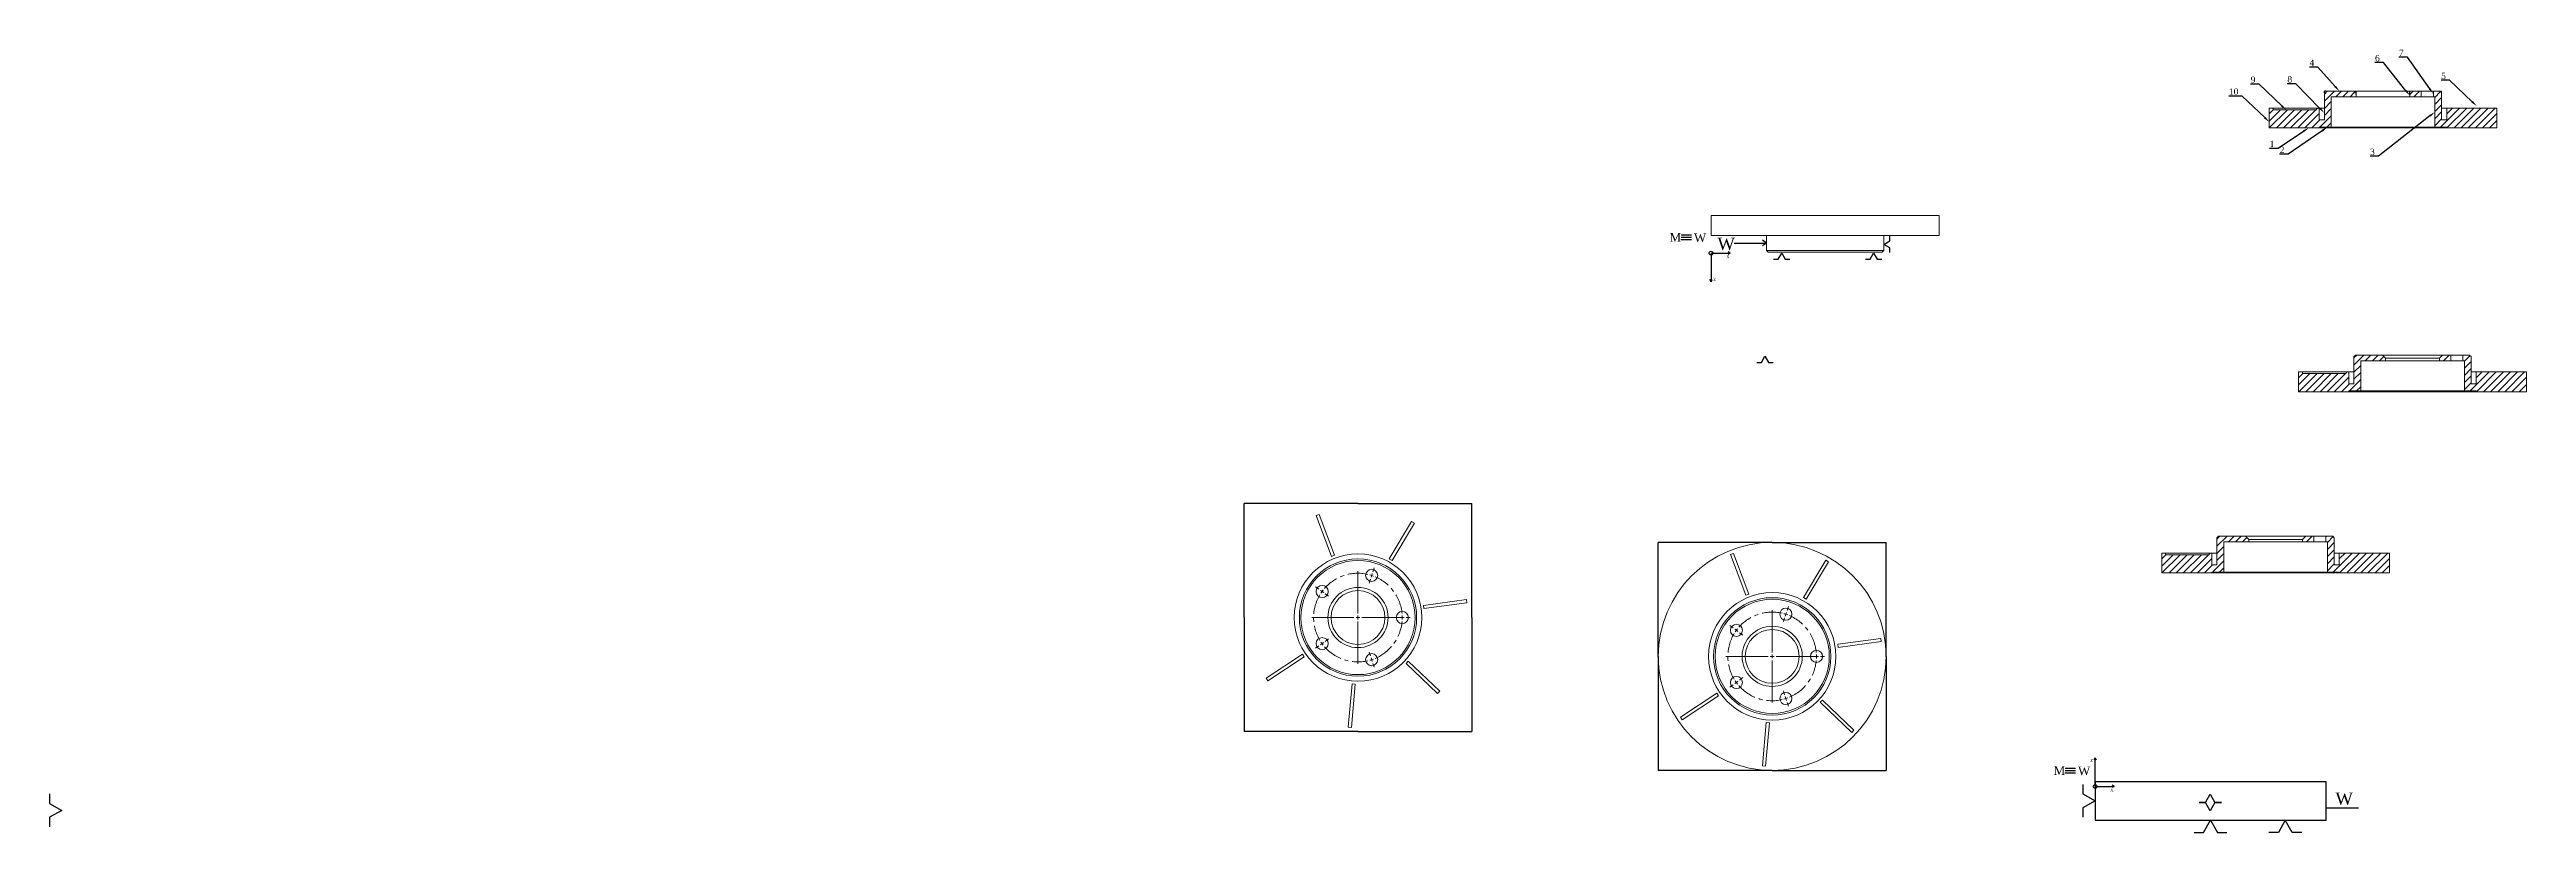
# Model space of a CAD drawing. Header units: millimetres. Extents: x -1654 to 1318, y -6 to 660.
# Drawn here: x -1654 to -89, y 31 to 525 of the extents above; entities that cross this region are included whole.
import ezdxf
from ezdxf import colors
from ezdxf.entities.mleader import LeaderData, LeaderLine
from ezdxf.math import Vec2, Vec3

# ---------------------------------------------------------------- set-up
doc = ezdxf.new("R2010")
doc.units = ezdxf.units.MM
doc.linetypes.add('CENTERX2', pattern=[20.32, 12.7, -2.54, 2.54, -2.54])
doc.styles.get("Standard").update_dxf_attribs({"font": 'times.ttf'})
pattern_1 = [(45, (-331.934, -10.15), (-2.245064, 2.245064), [])]
pattern_2 = [(45, (-418.4263, -124.59), (-2.245064, 2.245064), [])]
pattern_3 = [(45, (-350.5767, 156.4792), (-2.245064, 2.245064), [])]

# ---------------------------------------------------------------- blocks, each defined once
blk = doc.blocks.new('SW_CENTERMARKSYMBOL_0')
at = {"color": 0, "linetype": 'Continuous', "lineweight": 0}
for p, q in [((-8.7, 29.1), (-8.7, 55.9)), ((-0.8, 50.9), (-1.6, 48.4)), ((0, 53.3), (-0.4, 52.1)), ((0, 53.3), (0.4, 54.4)), ((0.8, 55.6), (1.6, 58.1)), ((-33.3, 44.6), (-35.4, 46.1)), ((-31.3, 43.1), (-32.3, 43.8)), ((-31.3, 43.1), (-30.3, 42.4)), ((-29.3, 41.6), (-27.2, 40.1)), ((-11.2, 26.6), (-37.9, 26.6)), ((-8.7, 26.6), (-9.9, 26.6)), ((-8.7, 26.6), (-8.7, 27.9)), ((-8.7, 26.6), (-8.7, 25.4)), ((-8.7, 26.6), (-7.4, 26.6)), ((-8.7, 24.1), (-8.7, -2.6)), ((-6.2, 26.6), (20.6, 26.6)), ((16.8, 26.6), (14.3, 26.6)), ((19.3, 26.6), (18.1, 26.6)), ((19.3, 26.6), (20.6, 26.6)), ((21.8, 26.6), (24.4, 26.6)), ((-33.3, 8.7), (-35.4, 7.2)), ((-31.3, 10.2), (-32.3, 9.4)), ((-31.3, 10.2), (-30.3, 10.9)), ((-29.3, 11.6), (-27.2, 13.2)), ((-0.8, 2.4), (-1.6, 4.8)), ((0, 0), (-0.4, 1.2)), ((0, 0), (0.4, -1.2)), ((0.8, -2.4), (1.6, -4.8))]:
    blk.add_line(p, q, dxfattribs=at)
at = {"color": 0, "linetype": 'CENTERX2', "lineweight": 0}
for start, end in [(77.1157, 138.8843), (5.1157, 66.8843), (149.1157, 210.8843), (293.1157, 354.8843), (221.1157, 282.8843)]:
    blk.add_arc((-8.7, 26.6), 28, start, end, dxfattribs=at)
at = {"color": 0, "linetype": 'Continuous', "lineweight": 0}
for start, end in [(72, 74.5578), (69.4422, 72), (144, 146.5578), (141.4422, 144), (0, 2.5578), (357.4422, 0), (213.4422, 216), (216, 218.5578), (285.4422, 288), (288, 290.5578)]:
    blk.add_arc((-8.7, 26.6), 28, start, end, dxfattribs=at)

msp = doc.modelspace()

# ---------------------------------------------------------------- hatches: boundary and pattern name
at = {"linetype": 'Continuous', "lineweight": 0}
h = msp.add_hatch(dxfattribs=at)
h.set_pattern_fill('ANSI31', style=0)
h.set_pattern_definition(pattern_3)
h.paths.add_polyline_path([(-212.3707, 495.164), (-196.6207, 495.164), (-196.6207, 496.764), (-198.6207, 498.764), (-215.6832, 498.764), (-216.6832, 497.764), (-216.6832, 480.599), (-219.8707, 480.599), (-219.8707, 488.099), (-221.6251, 488.099), (-221.6251, 487.099), (-249.1279, 487.099), (-249.1279, 488.099), (-251.6207, 488.099), (-251.6207, 475.599), (-219.8707, 475.599), (-219.8707, 476.099), (-212.3707, 476.099)], flags=0)
h = msp.add_hatch(dxfattribs=at)
h.set_pattern_fill('ANSI31', style=0)
h.set_pattern_definition(pattern_3)
h.paths.add_polyline_path([(-160.6207, 498.764), (-162.6207, 496.764), (-162.6207, 495.164), (-155.4457, 495.164), (-155.4457, 498.764)], flags=0)
h = msp.add_hatch(dxfattribs=at)
h.set_pattern_fill('ANSI31', style=0)
h.set_pattern_definition(pattern_3)
h.paths.add_polyline_path([(-139.3707, 475.599), (-107.6207, 475.599), (-107.6207, 488.099), (-139.3707, 488.099), (-139.3707, 480.599), (-142.5582, 480.599), (-142.5582, 497.764), (-143.5582, 498.764), (-147.7957, 498.764), (-147.7957, 495.164), (-146.8707, 495.164), (-146.8707, 476.099), (-139.3707, 476.099)], flags=0)
h = msp.add_hatch(dxfattribs=at)
h.set_pattern_fill('ANSI31', style=0)
h.set_pattern_definition(pattern_1)
h.paths.add_polyline_path([(-193.7279, 328.5347), (-177.9779, 328.5347), (-177.9779, 330.1347), (-179.9779, 332.1347), (-197.0404, 332.1347), (-198.0404, 331.1347), (-198.0404, 313.9697), (-201.2279, 313.9697), (-201.2279, 321.4697), (-202.9822, 321.4697), (-202.9822, 320.4697), (-230.4851, 320.4697), (-230.4851, 321.4697), (-232.9779, 321.4697), (-232.9779, 308.9697), (-201.2279, 308.9697), (-201.2279, 309.4697), (-193.7279, 309.4697)], flags=0)
h = msp.add_hatch(dxfattribs=at)
h.set_pattern_fill('ANSI31', style=0)
h.set_pattern_definition(pattern_1)
h.paths.add_polyline_path([(-141.9779, 332.1347), (-143.9779, 330.1347), (-143.9779, 328.5347), (-136.8029, 328.5347), (-136.8029, 332.1347)], flags=0)
h = msp.add_hatch(dxfattribs=at)
h.set_pattern_fill('ANSI31', style=0)
h.set_pattern_definition(pattern_1)
h.paths.add_polyline_path([(-120.7279, 308.9697), (-88.9779, 308.9697), (-88.9779, 321.4697), (-120.7279, 321.4697), (-120.7279, 313.9697), (-123.9154, 313.9697), (-123.9154, 331.1347), (-124.9154, 332.1347), (-129.1529, 332.1347), (-129.1529, 328.5347), (-128.2279, 328.5347), (-128.2279, 309.4697), (-120.7279, 309.4697)], flags=0)
h = msp.add_hatch(dxfattribs=at)
h.set_pattern_fill('ANSI31', style=0)
h.set_pattern_definition(pattern_2)
h.paths.add_polyline_path([(-280.2203, 214.0948), (-264.4703, 214.0948), (-264.4703, 215.6948), (-266.4703, 217.6948), (-283.5328, 217.6948), (-284.5328, 216.6948), (-284.5328, 199.5298), (-287.7203, 199.5298), (-287.7203, 207.0298), (-289.4746, 207.0298), (-289.4746, 206.0298), (-316.9775, 206.0298), (-316.9775, 207.0298), (-319.4703, 207.0298), (-319.4703, 194.5298), (-287.7203, 194.5298), (-287.7203, 195.0298), (-280.2203, 195.0298)], flags=0)
h = msp.add_hatch(dxfattribs=at)
h.set_pattern_fill('ANSI31', style=0)
h.set_pattern_definition(pattern_2)
h.paths.add_polyline_path([(-228.4703, 217.6948), (-230.4703, 215.6948), (-230.4703, 214.0948), (-223.2953, 214.0948), (-223.2953, 217.6948)], flags=0)
h = msp.add_hatch(dxfattribs=at)
h.set_pattern_fill('ANSI31', style=0)
h.set_pattern_definition(pattern_2)
h.paths.add_polyline_path([(-207.2203, 194.5298), (-175.4703, 194.5298), (-175.4703, 207.0298), (-207.2203, 207.0298), (-207.2203, 199.5298), (-210.4078, 199.5298), (-210.4078, 216.6948), (-211.4078, 217.6948), (-215.6453, 217.6948), (-215.6453, 214.0948), (-214.7203, 214.0948), (-214.7203, 195.0298), (-207.2203, 195.0298)], flags=0)

# ---------------------------------------------------------------- linework, layer by layer
at = {"color": 7, "linetype": 'Continuous', "lineweight": 15}
for p, q in [((-251.6207, 475.599), (-251.6207, 488.099)), ((-249.1279, 488.099), (-251.6207, 488.099)), ((-249.1279, 488.099), (-249.1279, 487.099)), ((-249.1135, 488.099), (-249.1279, 488.099)), ((-249.1279, 487.099), (-221.6251, 487.099)), ((-249.1135, 487.099), (-249.1135, 488.099)), ((-221.6251, 488.099), (-249.1135, 488.099)), ((-221.6251, 487.099), (-221.6251, 488.099)), ((-219.8707, 488.099), (-221.6251, 488.099)), ((-219.8707, 480.599), (-219.8707, 488.099)), ((-216.6832, 488.099), (-219.8707, 488.099)), ((-216.6832, 480.599), (-216.6832, 497.764)), ((-198.6207, 498.764), (-215.6832, 498.764)), ((-212.3707, 495.164), (-212.3707, 476.099)), ((-196.6207, 495.164), (-212.3707, 495.164)), ((-198.6207, 498.764), (-160.6207, 498.764)), ((-196.6207, 496.764), (-196.6207, 495.164)), ((-196.6207, 495.164), (-162.6207, 495.164)), ((-162.6207, 496.764), (-160.6207, 498.764)), ((-162.6207, 496.764), (-162.6207, 495.164)), ((-162.6207, 495.164), (-155.4457, 495.164)), ((-160.6207, 498.764), (-155.4457, 498.764)), ((-155.4457, 498.764), (-147.7957, 498.764)), ((-155.4457, 495.164), (-155.4457, 498.764)), ((-147.7957, 495.164), (-155.4457, 495.164)), ((-147.7957, 498.764), (-147.7957, 495.164)), ((-147.7957, 498.764), (-143.5582, 498.764)), ((-147.7957, 495.164), (-146.8707, 495.164)), ((-146.8707, 495.164), (-146.8707, 476.099)), ((-142.5582, 480.599), (-142.5582, 497.764)), ((-139.3707, 488.099), (-142.5582, 488.099)), ((-139.3707, 480.599), (-139.3707, 488.099)), ((-139.3707, 488.099), (-107.6207, 488.099)), ((-107.6207, 475.599), (-107.6207, 488.099)), ((-251.6207, 475.599), (-219.8707, 475.599)), ((-219.8707, 480.599), (-216.6832, 480.599)), ((-219.8707, 476.099), (-219.8707, 475.599)), ((-219.8707, 476.099), (-212.3707, 476.099)), ((-219.8707, 475.599), (-139.3707, 475.599)), ((-212.3707, 476.099), (-146.8707, 476.099)), ((-139.3707, 476.099), (-146.8707, 476.099)), ((-139.3707, 480.599), (-142.5582, 480.599)), ((-139.3707, 476.099), (-139.3707, 475.599)), ((-107.6207, 475.599), (-139.3707, 475.599)), ((-604.1678, 420.2264), (-604.1678, 407.7264)), ((-604.1678, 420.2264), (-532.1678, 420.2264)), ((-460.1678, 407.7264), (-604.1678, 407.7264)), ((-569.2303, 407.7264), (-569.2303, 398.0614)), ((-532.1678, 420.2264), (-460.1678, 420.2264)), ((-495.1053, 398.0614), (-495.1053, 407.7264)), ((-460.1678, 407.7264), (-460.1678, 420.2264)), ((-569.2303, 398.0614), (-568.2303, 397.0615)), ((-569.2303, 398.0614), (-495.1053, 398.0614)), ((-496.1053, 397.0615), (-568.2303, 397.0615)), ((-496.1053, 397.0615), (-495.1053, 398.0614)), ((-197.0404, 332.1347), (-198.0404, 331.1347)), ((-198.0404, 313.9697), (-198.0404, 331.1347)), ((-179.9779, 332.1347), (-197.0404, 332.1347)), ((-177.9779, 330.1347), (-179.9779, 332.1347)), ((-179.9779, 332.1347), (-141.9779, 332.1347)), ((-177.9779, 330.1347), (-177.9779, 328.5347)), ((-143.9779, 330.1347), (-177.9779, 330.1347)), ((-143.9779, 330.1347), (-141.9779, 332.1347)), ((-143.9779, 330.1347), (-143.9779, 328.5347)), ((-141.9779, 332.1347), (-136.8029, 332.1347)), ((-136.8029, 332.1347), (-129.1529, 332.1347)), ((-136.8029, 328.5347), (-136.8029, 332.1347)), ((-129.1529, 332.1347), (-129.1529, 328.5347)), ((-129.1529, 332.1347), (-124.9154, 332.1347)), ((-124.9154, 332.1347), (-123.9154, 331.1347)), ((-123.9154, 313.9697), (-123.9154, 331.1347)), ((-232.9779, 308.9697), (-232.9779, 321.4697)), ((-230.4851, 321.4697), (-232.9779, 321.4697)), ((-230.4851, 321.4697), (-230.4851, 320.4697)), ((-230.4707, 321.4697), (-230.4851, 321.4697)), ((-230.4851, 320.4697), (-202.9822, 320.4697)), ((-230.4707, 320.4697), (-230.4707, 321.4697)), ((-202.9822, 321.4697), (-230.4707, 321.4697)), ((-202.9822, 320.4697), (-202.9822, 321.4697)), ((-201.2279, 321.4697), (-202.9822, 321.4697)), ((-201.2279, 313.9697), (-201.2279, 321.4697)), ((-198.0404, 321.4697), (-201.2279, 321.4697)), ((-201.2279, 313.9697), (-198.0404, 313.9697)), ((-193.7279, 328.5347), (-193.7279, 309.4697)), ((-177.9779, 328.5347), (-193.7279, 328.5347)), ((-177.9779, 328.5347), (-143.9779, 328.5347)), ((-143.9779, 328.5347), (-136.8029, 328.5347)), ((-129.1529, 328.5347), (-136.8029, 328.5347)), ((-129.1529, 328.5347), (-128.2279, 328.5347)), ((-128.2279, 328.5347), (-128.2279, 309.4697)), ((-120.7279, 321.4697), (-123.9154, 321.4697)), ((-120.7279, 313.9697), (-123.9154, 313.9697)), ((-120.7279, 313.9697), (-120.7279, 321.4697)), ((-120.7279, 321.4697), (-88.9779, 321.4697)), ((-88.9779, 308.9697), (-88.9779, 321.4697)), ((-232.9779, 308.9697), (-201.2279, 308.9697)), ((-201.2279, 309.4697), (-201.2279, 308.9697)), ((-201.2279, 309.4697), (-193.7279, 309.4697)), ((-201.2279, 308.9697), (-120.7279, 308.9697)), ((-193.7279, 309.4697), (-128.2279, 309.4697)), ((-120.7279, 309.4697), (-128.2279, 309.4697)), ((-120.7279, 309.4697), (-120.7279, 308.9697)), ((-88.9779, 308.9697), (-120.7279, 308.9697)), ((-851.7664, 231.3823), (-853.6384, 230.6783)), ((-853.6384, 230.6783), (-843.9589, 204.9381)), ((-842.0869, 205.6421), (-851.7664, 231.3823)), ((-793.4134, 227.0398), (-807.5029, 203.4233)), ((-805.7853, 202.3986), (-791.6959, 226.0151)), ((-791.6959, 226.0151), (-793.4134, 227.0398)), ((-843.9589, 204.9381), (-842.0869, 205.6421)), ((-590.0163, 206.8554), (-591.8883, 206.1515)), ((-591.8883, 206.1515), (-582.2088, 180.4113)), ((-580.3368, 181.1152), (-590.0163, 206.8554)), ((-319.4703, 194.5298), (-319.4703, 207.0298)), ((-316.9775, 207.0298), (-319.4703, 207.0298)), ((-316.9775, 207.0298), (-316.9775, 206.0298)), ((-316.9631, 207.0298), (-316.9775, 207.0298)), ((-316.9775, 206.0298), (-289.4746, 206.0298)), ((-316.9631, 206.0298), (-316.9631, 207.0298)), ((-289.4746, 207.0298), (-316.9631, 207.0298)), ((-289.4746, 206.0298), (-289.4746, 207.0298)), ((-287.7203, 207.0298), (-289.4746, 207.0298)), ((-287.7203, 199.5298), (-287.7203, 207.0298)), ((-284.5328, 207.0298), (-287.7203, 207.0298)), ((-283.5328, 217.6948), (-284.5328, 216.6948)), ((-284.5328, 199.5298), (-284.5328, 216.6948)), ((-266.4703, 217.6948), (-283.5328, 217.6948)), ((-280.2203, 214.0948), (-280.2203, 195.0298)), ((-264.4703, 214.0948), (-280.2203, 214.0948)), ((-264.4703, 215.6948), (-266.4703, 217.6948)), ((-266.4703, 217.6948), (-228.4703, 217.6948)), ((-264.4703, 215.6948), (-264.4703, 214.0948)), ((-230.4703, 215.6948), (-264.4703, 215.6948)), ((-264.4703, 214.0948), (-230.4703, 214.0948)), ((-230.4703, 215.6948), (-228.4703, 217.6948)), ((-230.4703, 215.6948), (-230.4703, 214.0948)), ((-230.4703, 214.0948), (-223.2953, 214.0948)), ((-228.4703, 217.6948), (-223.2953, 217.6948)), ((-223.2953, 217.6948), (-215.6453, 217.6948)), ((-223.2953, 214.0948), (-223.2953, 217.6948)), ((-215.6453, 214.0948), (-223.2953, 214.0948)), ((-215.6453, 217.6948), (-215.6453, 214.0948)), ((-215.6453, 217.6948), (-211.4078, 217.6948)), ((-215.6453, 214.0948), (-214.7203, 214.0948)), ((-214.7203, 214.0948), (-214.7203, 195.0298)), ((-211.4078, 217.6948), (-210.4078, 216.6948)), ((-210.4078, 199.5298), (-210.4078, 216.6948)), ((-207.2203, 207.0298), (-210.4078, 207.0298)), ((-207.2203, 199.5298), (-207.2203, 207.0298)), ((-207.2203, 207.0298), (-175.4703, 207.0298)), ((-175.4703, 194.5298), (-175.4703, 207.0298)), ((-807.5029, 203.4233), (-805.7853, 202.3986)), ((-531.6634, 202.5129), (-545.7528, 178.8964)), ((-544.0352, 177.8718), (-529.9458, 201.4882)), ((-529.9458, 201.4882), (-531.6634, 202.5129)), ((-319.4703, 194.5298), (-287.7203, 194.5298)), ((-287.7203, 199.5298), (-284.5328, 199.5298)), ((-287.7203, 195.0298), (-287.7203, 194.5298)), ((-287.7203, 195.0298), (-280.2203, 195.0298)), ((-287.7203, 194.5298), (-207.2203, 194.5298)), ((-280.2203, 195.0298), (-214.7203, 195.0298)), ((-207.2203, 195.0298), (-214.7203, 195.0298)), ((-207.2203, 199.5298), (-210.4078, 199.5298)), ((-207.2203, 195.0298), (-207.2203, 194.5298)), ((-175.4703, 194.5298), (-207.2203, 194.5298)), ((-758.7085, 177.6854), (-785.9572, 173.9763)), ((-785.9572, 173.9763), (-785.6875, 171.9946)), ((-785.6875, 171.9946), (-758.4387, 175.7037)), ((-758.4387, 175.7037), (-758.7085, 177.6854)), ((-582.2088, 180.4113), (-580.3368, 181.1152)), ((-545.7528, 178.8964), (-544.0352, 177.8718)), ((-862.3407, 143.1694), (-885.2817, 128.0049)), ((-884.1788, 126.3364), (-861.2379, 141.501)), ((-861.2379, 141.501), (-862.3407, 143.1694)), ((-496.9584, 153.1585), (-524.2071, 149.4495)), ((-524.2071, 149.4495), (-523.9374, 147.4677)), ((-523.9374, 147.4677), (-496.6886, 151.1768)), ((-496.6886, 151.1768), (-496.9584, 153.1585)), ((-885.2817, 128.0049), (-884.1788, 126.3364)), ((-795.5463, 138.7714), (-796.9275, 137.3249)), ((-796.9275, 137.3249), (-777.0383, 118.3336)), ((-775.6571, 119.78), (-795.5463, 138.7714)), ((-831.0414, 124.4965), (-833.4887, 97.1056)), ((-831.4966, 96.9276), (-829.0493, 124.3185)), ((-829.0493, 124.3185), (-831.0414, 124.4965)), ((-777.0383, 118.3336), (-775.6571, 119.78)), ((-600.5907, 118.6425), (-623.5316, 103.478)), ((-622.4287, 101.8096), (-599.4878, 116.9741)), ((-599.4878, 116.9741), (-600.5907, 118.6425)), ((-533.7962, 114.2445), (-535.1774, 112.798)), ((-535.1774, 112.798), (-515.2882, 93.8067)), ((-513.907, 95.2532), (-533.7962, 114.2445)), ((-833.4887, 97.1056), (-831.4966, 96.9276)), ((-623.5316, 103.478), (-622.4287, 101.8096)), ((-569.2913, 99.9696), (-571.7386, 72.5787)), ((-569.7466, 72.4007), (-567.2992, 99.7916)), ((-567.2992, 99.7916), (-569.2913, 99.9696)), ((-515.2882, 93.8067), (-513.907, 95.2532)), ((-571.7386, 72.5787), (-569.7466, 72.4007))]:
    msp.add_line(p, q, dxfattribs=at)
for p, q in [((-216.6832, 497.764), (-216.6832, 498.764)), ((-215.6832, 498.764), (-216.6832, 498.764)), ((-197.7496, 497.8916), (-196.859, 498.764)), ((-196.6207, 496.764), (-196.6207, 498.764)), ((-162.6207, 496.764), (-162.6207, 498.764)), ((-143.5582, 498.764), (-142.5582, 498.764)), ((-143.2769, 498.4827), (-143.0011, 498.764)), ((-142.5582, 497.764), (-142.5582, 498.764)), ((-491.2593, 404.1857), (-491.2593, 407.1857)), ((-491.2593, 404.1857), (-491.2593, 407.1857)), ((-569.2303, 402.8939), (-571.7663, 404.7242)), ((-569.2303, 402.8939), (-571.6789, 401.1125)), ((-564.7267, 392.6387), (-561.7267, 392.6387)), ((-564.7267, 392.6387), (-561.7267, 392.6387)), ((-561.7267, 392.6387), (-559.5353, 396.4847)), ((-561.7267, 392.6387), (-559.5353, 396.4847)), ((-559.5353, 396.4847), (-557.3439, 392.6387)), ((-559.5353, 396.4847), (-557.3439, 392.6387)), ((-557.3439, 392.6387), (-554.3439, 392.6387)), ((-557.3439, 392.6387), (-554.3439, 392.6387)), ((-506.6898, 392.6387), (-503.6898, 392.6387)), ((-506.6898, 392.6387), (-503.6898, 392.6387)), ((-503.6898, 392.6387), (-501.4984, 396.4847)), ((-503.6898, 392.6387), (-501.4984, 396.4847)), ((-501.4984, 396.4847), (-499.307, 392.6387)), ((-501.4984, 396.4847), (-499.307, 392.6387)), ((-499.307, 392.6387), (-496.307, 392.6387)), ((-499.307, 392.6387), (-496.307, 392.6387)), ((-495.1053, 401.9943), (-491.2593, 404.1857)), ((-495.1053, 401.9943), (-491.2593, 404.1857)), ((-491.2593, 399.8029), (-495.1053, 401.9943)), ((-491.2593, 399.8029), (-495.1053, 401.9943)), ((-491.2593, 396.8029), (-491.2593, 399.8029)), ((-491.2593, 396.8029), (-491.2593, 399.8029)), ((-572.3547, 327.489), (-570.1633, 331.335)), ((-572.3547, 327.489), (-570.1633, 331.335)), ((-570.1633, 331.335), (-567.9719, 327.489)), ((-570.1633, 331.335), (-567.9719, 327.489)), ((-575.3547, 327.489), (-572.3547, 327.489)), ((-575.3547, 327.489), (-572.3547, 327.489)), ((-567.9719, 327.489), (-564.9719, 327.489)), ((-567.9719, 327.489), (-564.9719, 327.489)), ((-827.3037, 238.3298), (-899.3037, 238.3298)), ((-899.3037, 166.3298), (-899.3037, 238.3298)), ((-827.3037, 238.3298), (-755.3037, 238.3298)), ((-755.3037, 166.3298), (-755.3037, 238.3298)), ((-565.5536, 213.8029), (-637.5536, 213.8029)), ((-637.5536, 141.8029), (-637.5536, 213.8029)), ((-565.5536, 213.8029), (-493.5536, 213.8029)), ((-493.5536, 141.8029), (-493.5536, 213.8029)), ((-899.3037, 166.3298), (-899.3037, 94.3298)), ((-755.3037, 166.3298), (-755.3037, 94.3298)), ((-637.5536, 141.8029), (-637.5536, 69.8029)), ((-493.5536, 141.8029), (-493.5536, 69.8029)), ((-827.3037, 94.3298), (-899.3037, 94.3298)), ((-827.3037, 94.3298), (-755.3037, 94.3298)), ((-565.5536, 69.8029), (-637.5536, 69.8029)), ((-565.5536, 69.8029), (-493.5536, 69.8029)), ((-1654.0839, 54.9357), (-1654.0839, 48.9357)), ((-1654.0839, 54.9357), (-1654.0839, 48.9357)), ((-1654.0839, 48.9357), (-1646.3918, 44.5529)), ((-1654.0839, 48.9357), (-1646.3918, 44.5529)), ((-369.245, 60.9174), (-369.245, 54.9174)), ((-369.245, 60.9174), (-369.245, 54.9174)), ((-369.245, 54.9174), (-361.5529, 50.5346)), ((-369.245, 54.9174), (-361.5529, 50.5346)), ((-361.5529, 50.5346), (-369.245, 46.1518)), ((-361.5529, 50.5346), (-369.245, 46.1518)), ((-295.8278, 49.5094), (-291.7597, 49.5094)), ((-291.7597, 49.5094), (-295.8278, 49.5094)), ((-291.7597, 49.5094), (-288.7881, 54.7247)), ((-288.7881, 44.2941), (-291.7597, 49.5094)), ((-288.7881, 54.7247), (-285.8165, 49.5094)), ((-285.8165, 49.5094), (-288.7881, 44.2941)), ((-285.8165, 49.5094), (-281.7485, 49.5094)), ((-281.7485, 49.5094), (-285.8165, 49.5094)), ((-1646.3918, 44.5529), (-1654.0839, 40.1701)), ((-1646.3918, 44.5529), (-1654.0839, 40.1701)), ((-1654.0839, 40.1701), (-1654.0839, 34.1701)), ((-1654.0839, 40.1701), (-1654.0839, 34.1701)), ((-369.245, 46.1518), (-369.245, 40.1518)), ((-369.245, 46.1518), (-369.245, 40.1518)), ((-292.9748, 30.5961), (-288.592, 38.2882)), ((-292.9748, 30.5961), (-288.592, 38.2882)), ((-288.592, 38.2882), (-284.2092, 30.5961)), ((-288.592, 38.2882), (-284.2092, 30.5961)), ((-241.3528, 38.2882), (-245.7356, 30.5961)), ((-241.3528, 38.2882), (-245.7356, 30.5961)), ((-236.97, 30.5961), (-241.3528, 38.2882)), ((-236.97, 30.5961), (-241.3528, 38.2882)), ((-298.9748, 30.5961), (-292.9748, 30.5961)), ((-298.9748, 30.5961), (-292.9748, 30.5961)), ((-284.2092, 30.5961), (-278.2092, 30.5961)), ((-284.2092, 30.5961), (-278.2092, 30.5961)), ((-245.7356, 30.5961), (-251.7356, 30.5961)), ((-245.7356, 30.5961), (-251.7356, 30.5961)), ((-230.97, 30.5961), (-236.97, 30.5961)), ((-230.97, 30.5961), (-236.97, 30.5961))]:
    msp.add_line(p, q)
at = {"color": 5}
for p, q in [((-623.1984, 407.9709), (-616.5103, 407.9709)), ((-623.2298, 405.0697), (-616.5417, 405.0697)), ((-623.2003, 406.5135), (-616.5122, 406.5135)), ((-604.2101, 396.4508), (-604.2101, 378.4508)), ((-604.2101, 396.4508), (-592.2101, 396.4508)), ((-592.2101, 396.4508), (-593.4995, 397.2173)), ((-592.2101, 396.4508), (-593.4995, 395.6843)), ((-589.6685, 402.8939), (-569.2303, 402.8939)), ((-604.2101, 378.4508), (-604.9767, 379.7402)), ((-604.2101, 378.4508), (-603.4436, 379.7402)), ((-380.5725, 68.2797), (-373.8845, 68.2797)), ((-380.5431, 69.7235), (-373.855, 69.7235)), ((-380.5412, 71.1808), (-373.8531, 71.1808)), ((-361.5529, 77.6608), (-362.3195, 76.3714)), ((-361.5529, 59.6608), (-361.5529, 77.6608)), ((-361.5529, 77.6608), (-360.7864, 76.3714)), ((-361.5529, 59.6608), (-349.5529, 59.6608)), ((-349.5529, 59.6608), (-350.8423, 60.4273)), ((-349.5529, 59.6608), (-350.8423, 58.8943)), ((-195.1929, 45.8276), (-215.6311, 45.8276))]:
    msp.add_line(p, q, dxfattribs=at)
msp.add_lwpolyline([(-361.5529, 38.2882), (-215.6311, 38.2882), (-215.6311, 62.526), (-361.5529, 62.526)], close=True)
for centre in [(-604.2101, 396.4508), (-361.5529, 59.6608)]:
    msp.add_circle(centre, 1.2, dxfattribs=at)
at = {"color": 7, "linetype": 'Continuous', "lineweight": 15}
for centre, radius in [((-827.3037, 166.3298), 40.25), ((-565.5536, 141.8029), 72), ((-827.3037, 166.3298), 37.0625), ((-827.3037, 166.3298), 36.0625), ((-818.6512, 192.9594), 3.825), ((-849.9562, 182.7878), 3.825), ((-827.3037, 166.3298), 19), ((-827.3037, 166.3298), 17), ((-565.5536, 141.8029), 40.25), ((-565.5536, 141.8029), 37.0625), ((-565.5536, 141.8029), 36.0625), ((-556.9011, 168.4325), 3.825), ((-799.3037, 166.3298), 3.825), ((-588.2061, 158.2609), 3.825), ((-565.5536, 141.8029), 19), ((-565.5536, 141.8029), 17), ((-849.9562, 149.8718), 3.825), ((-818.6512, 139.7002), 3.825), ((-537.5536, 141.8029), 3.825), ((-588.2061, 125.345), 3.825), ((-556.9011, 115.1734), 3.825)]:
    msp.add_circle(centre, radius, dxfattribs=at)

# ---------------------------------------------------------------- block references
at = {"color": 7, "linetype": 'Continuous', "lineweight": 0}
for p in [(-818.6512, 139.7002), (-556.9011, 115.1734)]:
    msp.add_blockref('SW_CENTERMARKSYMBOL_0', p, dxfattribs=at)

# ---------------------------------------------------------------- texts
at = {"color": 5, "attachment_point": 1}
for s, insert, char_height in [('M ', (-630.4035, 409.1633), 5.4432), ('W ', (-615.0205, 408.9564), 5.4432), ('W ', (-600.2007, 406.3099), 7.776), ('X ', (-594.6496, 395.0876), 1.90512), ('M ', (-387.7463, 72.3733), 5.4432), ('W ', (-372.3633, 72.1664), 5.4432), ('Z ', (-364.6279, 76.9853), 1.90512), ('X ', (-351.9924, 58.2976), 1.90512), ('W ', (-209.6917, 55.8225), 7.776)]:
    msp.add_mtext_dynamic_manual_height_columns(s, width=9.975678, gutter_width=1, heights=[0], dxfattribs=dict(at, insert=insert, char_height=char_height))
at = {"color": 5, "insert": (-601.1352, 379.1263), "char_height": 1.90512, "attachment_point": 1, "rotation": 180}
msp.add_mtext_dynamic_manual_height_columns('Z ', width=9.975678, gutter_width=1, heights=[0], dxfattribs=at)

# ---------------------------------------------------------------- leaders
ml = msp.add_multileader_mtext('Standard')
ml.set_content('4', color=256)
ml.set_leader_properties()
ml.build(insert=Vec2(0, 0))
ml.multileader.update_dxf_attribs({"text_right_attachment_type": 6, "dogleg_length": 0.36})
ctx = ml.context
ctx.base_point, ctx.plane_origin = Vec3(-227.7796, 516.7717), Vec3(-207.152, 498.764)
ctx.right_attachment, ctx.text_align_type = 6, 2
notes = []
notes.append((ctx, [(0, (1, 1, 0), (-220.7529, 513.9717), (-1, 0), 0.36, [(0, [(-207.152, 498.764)], 0, [])])]))
ctx.mtext.insert, ctx.mtext.alignment, ctx.mtext.flow_direction = Vec3(-223.1129, 518.7717), 3, 5
ml = msp.add_multileader_mtext('Standard')
ml.set_content('6', color=256)
ml.set_leader_properties()
ml.build(insert=Vec2(0, 0))
ml.multileader.update_dxf_attribs({"text_right_attachment_type": 6, "dogleg_length": 0.36})
ctx = ml.context
ctx.base_point, ctx.plane_origin = Vec3(-186.3218, 519.6722), Vec3(-162.6207, 495.964)
ctx.right_attachment, ctx.text_align_type = 6, 2
notes.append((ctx, [(0, (1, 1, 0), (-179.2951, 516.8722), (-1, 0), 0.36, [(0, [(-162.6207, 495.964)], 0, [])])]))
ctx.mtext.insert, ctx.mtext.alignment, ctx.mtext.flow_direction = Vec3(-181.6551, 521.6722), 3, 5
ml = msp.add_multileader_mtext('Standard')
ml.set_content('7', color=256)
ml.set_leader_properties()
ml.build(insert=Vec2(0, 0))
ml.multileader.update_dxf_attribs({"text_right_attachment_type": 6, "dogleg_length": 0.36})
ctx = ml.context
ctx.base_point, ctx.plane_origin = Vec3(-171.193, 523.0786), Vec3(-147.7957, 496.964)
ctx.right_attachment, ctx.text_align_type = 6, 2
notes.append((ctx, [(0, (1, 1, 0), (-164.1663, 520.2786), (-1, 0), 0.36, [(0, [(-147.7957, 496.964)], 0, [])])]))
ctx.mtext.insert, ctx.mtext.alignment, ctx.mtext.flow_direction = Vec3(-166.5263, 525.0786), 3, 5
ml = msp.add_multileader_mtext('Standard')
ml.set_content('9', color=256)
ml.set_leader_properties()
ml.build(insert=Vec2(0, 0))
ml.multileader.update_dxf_attribs({"text_right_attachment_type": 6, "dogleg_length": 0.36})
ctx = ml.context
ctx.base_point, ctx.plane_origin = Vec3(-264.8957, 505.9934), Vec3(-240.7425, 486.8168)
ctx.right_attachment, ctx.text_align_type = 6, 2
notes.append((ctx, [(0, (1, 1, 0), (-257.869, 503.1934), (-1, 0), 0.36, [(0, [(-240.7425, 486.8168)], 0, [])])]))
ctx.mtext.insert, ctx.mtext.alignment, ctx.mtext.flow_direction = Vec3(-260.229, 507.9934), 3, 5
ml = msp.add_multileader_mtext('Standard')
ml.set_content('8', color=256)
ml.set_leader_properties()
ml.build(insert=Vec2(0, 0))
ml.multileader.update_dxf_attribs({"text_right_attachment_type": 6, "dogleg_length": 0.36})
ctx = ml.context
ctx.base_point, ctx.plane_origin = Vec3(-241.6981, 506.2756), Vec3(-216.6832, 485.0631)
ctx.right_attachment, ctx.text_align_type = 6, 2
notes.append((ctx, [(0, (1, 1, 0), (-234.6715, 503.4756), (-1, 0), 0.36, [(0, [(-216.6832, 485.0631)], 0, [])])]))
ctx.mtext.insert, ctx.mtext.alignment, ctx.mtext.flow_direction = Vec3(-237.0315, 508.2756), 3, 5
ml = msp.add_multileader_mtext('Standard')
ml.set_content('5', color=256)
ml.set_leader_properties()
ml.build(insert=Vec2(0, 0))
ml.multileader.update_dxf_attribs({"text_right_attachment_type": 6, "dogleg_length": 0.36})
ctx = ml.context
ctx.base_point, ctx.plane_origin = Vec3(-144.5489, 508.5325), Vec3(-120.3958, 489.3559)
ctx.right_attachment, ctx.text_align_type = 6, 2
notes.append((ctx, [(0, (1, 1, 0), (-137.5222, 505.7325), (-1, 0), 0.36, [(0, [(-120.3958, 489.3559)], 0, [])])]))
ctx.mtext.insert, ctx.mtext.alignment, ctx.mtext.flow_direction = Vec3(-139.8822, 510.5325), 3, 5
ml = msp.add_multileader_mtext('Standard')
ml.set_content('10', color=256)
ml.set_leader_properties()
ml.build(insert=Vec2(0, 0))
ml.multileader.update_dxf_attribs({"text_right_attachment_type": 6, "dogleg_length": 0.36})
ctx = ml.context
ctx.base_point, ctx.plane_origin = Vec3(-277.6413, 498.5318), Vec3(-251.4881, 479.3552)
ctx.right_attachment, ctx.text_align_type = 6, 2
notes.append((ctx, [(0, (1, 1, 0), (-268.6146, 495.7318), (-1, 0), 0.36, [(0, [(-251.4881, 479.3552)], 0, [])])]))
ctx.mtext.insert, ctx.mtext.alignment, ctx.mtext.flow_direction = Vec3(-270.9746, 500.5318), 3, 5
ml = msp.add_multileader_mtext('Standard')
ml.set_content('3', color=256)
ml.set_leader_properties()
ml.build(insert=Vec2(0, 0))
ml.multileader.update_dxf_attribs({"text_right_attachment_type": 6, "dogleg_length": 0.36})
ctx = ml.context
ctx.base_point, ctx.plane_origin = Vec3(-189.4484, 460.49), Vec3(-146.8707, 485.6315)
ctx.right_attachment, ctx.text_align_type = 6, 2
notes.append((ctx, [(0, (1, 1, 0), (-182.4217, 457.69), (-1, 0), 0.36, [(0, [(-146.8707, 485.6315)], 0, [])])]))
ctx.mtext.insert, ctx.mtext.alignment, ctx.mtext.flow_direction = Vec3(-184.7817, 462.49), 3, 5
ml = msp.add_multileader_mtext('Standard')
ml.set_content('1', color=256)
ml.set_leader_properties()
ml.build(insert=Vec2(0, 0))
ml.multileader.update_dxf_attribs({"text_right_attachment_type": 6, "dogleg_length": 0.36})
ctx = ml.context
ctx.base_point, ctx.plane_origin = Vec3(-251.5998, 465.4601), Vec3(-226.6347, 475.599)
ctx.right_attachment, ctx.text_align_type = 6, 2
notes.append((ctx, [(0, (1, 1, 0), (-245.9064, 462.6601), (-1, 0), 0.36, [(0, [(-226.6347, 475.599)], 0, [])])]))
ctx.mtext.insert, ctx.mtext.alignment, ctx.mtext.flow_direction = Vec3(-248.2664, 467.4601), 3, 5
ml = msp.add_multileader_mtext('Standard')
ml.set_content('2', color=256)
ml.set_leader_properties()
ml.build(insert=Vec2(0, 0))
ml.multileader.update_dxf_attribs({"text_right_attachment_type": 6, "dogleg_length": 0.36})
ctx = ml.context
ctx.base_point, ctx.plane_origin = Vec3(-246.5593, 461.775), Vec3(-214.7571, 476.099)
ctx.right_attachment, ctx.text_align_type = 6, 2
notes.append((ctx, [(0, (1, 1, 0), (-239.5327, 458.975), (-1, 0), 0.36, [(0, [(-214.7571, 476.099)], 0, [])])]))
ctx.mtext.insert, ctx.mtext.alignment, ctx.mtext.flow_direction = Vec3(-241.8927, 463.775), 3, 5
for ctx, leaders in notes:
    for number, flags, end, landing, length, lines in leaders:
        leader = LeaderData()
        leader.index, (leader.has_last_leader_line, leader.has_dogleg_vector, leader.attachment_direction) = number, flags
        leader.last_leader_point, leader.dogleg_vector, leader.dogleg_length = Vec3(end), Vec3(landing), length
        for number, points, colour, breaks in lines:
            line = LeaderLine()
            line.index, line.vertices, line.color, line.breaks = number, Vec3.list(points), colors.encode_raw_color(colour), breaks
            leader.lines.append(line)
        ctx.leaders.append(leader)

doc.saveas('drawing.dxf')
